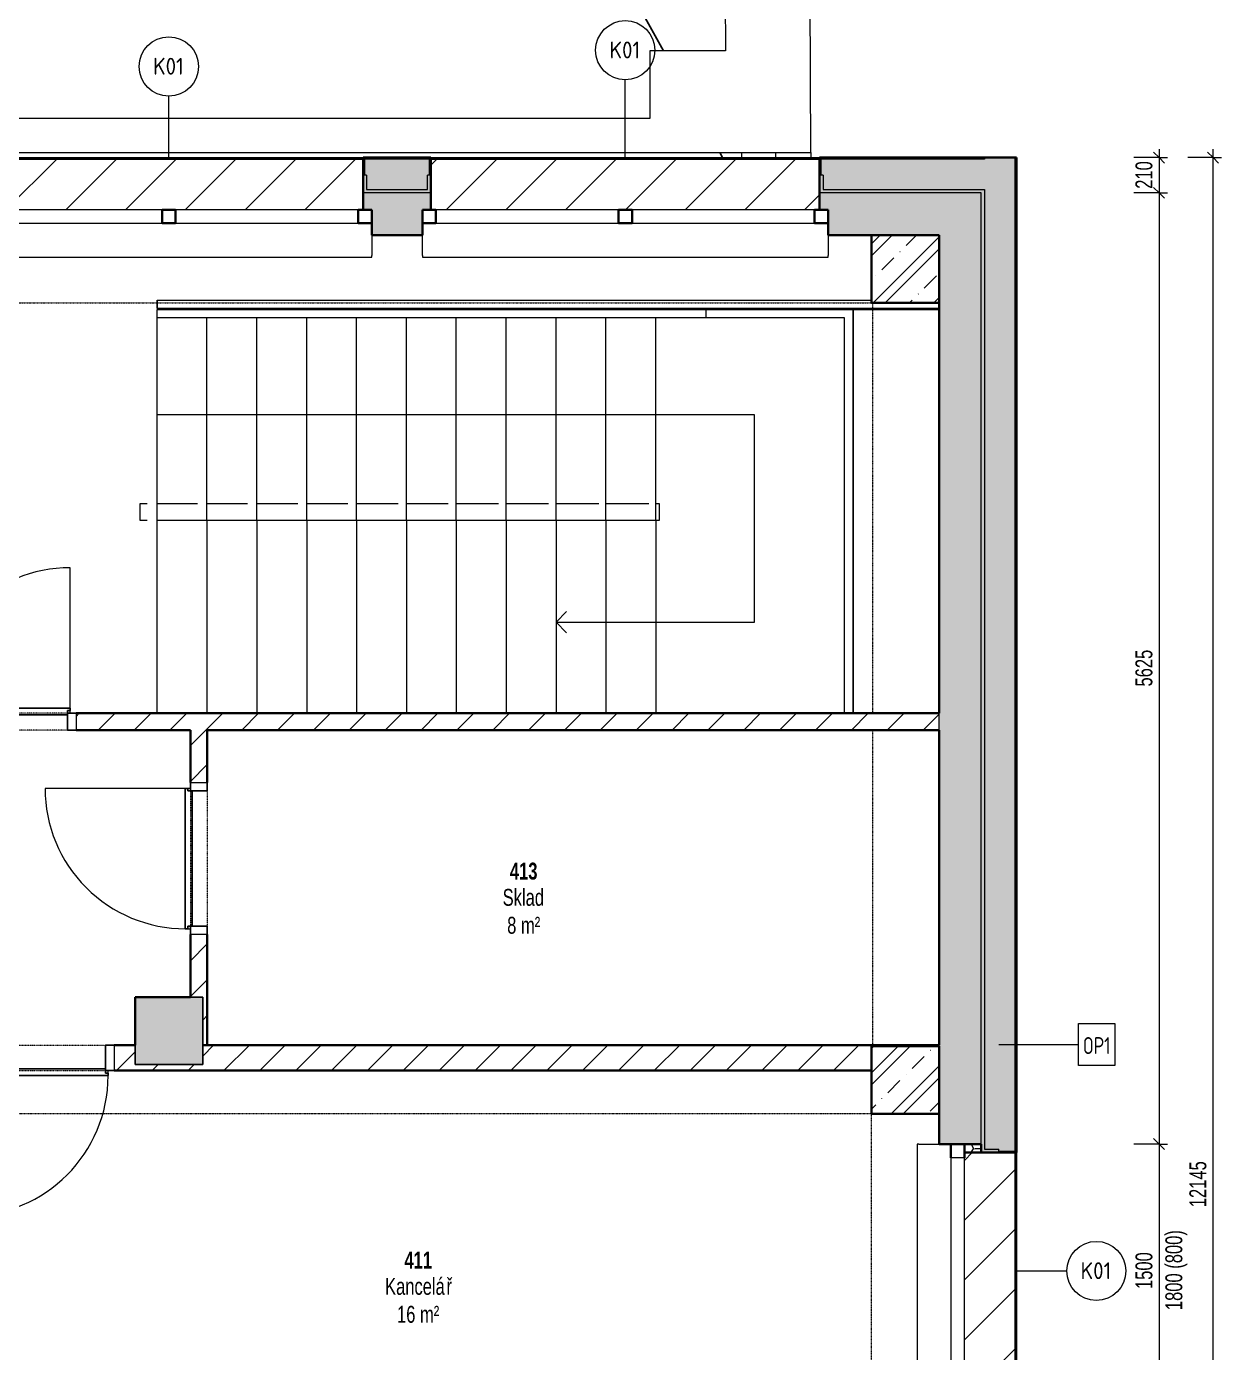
# Model space of a CAD drawing. Header units: millimetres. Extents: x -17526 to 208316, y -45352 to 20466.
# Drawn here: x 163775 to 170844, y -24096 to -16255 of the extents above; entities that cross this region are included whole.
import ezdxf

# ---------------------------------------------------------------- set-up
doc = ezdxf.new("R2010")
doc.units = ezdxf.units.MM
doc.linetypes.add('Dash dot dot', pattern=[5, 2, -1, 0, -1, 0, -1])
doc.linetypes.add('Čerchovaná se dvěma tečkami', pattern=[2.59, 1, -0.53, 0, -0.53, 0, -0.53])
for name, color, linetype, lineweight in [('A-ANNO-DIMS', 211, 'Continuous', 9), ('A-ANNO-DIMS-50', 211, 'Continuous', 9), ('A-AREA-IDEN', 2, 'Continuous', 9), ('A-DETL', 90, 'Continuous', 9), ('A-DOOR', 31, 'Continuous', 9), ('A-DOOR-FRAM', 31, 'Continuous', 9), ('A-FLOR', 192, 'Continuous', 9), ('A-FLOR-HRAL', 11, 'Continuous', 9), ('A-GENM', 13, 'Continuous', 9), ('A-GLAZ', 151, 'Continuous', 9), ('A-ROOF', 132, 'Continuous', 13), ('A-WALL', 113, 'Continuous', 9), ('A-WALL-IDEN', 211, 'Continuous', 9), ('A-WALL-PATT', 111, 'Continuous', 9), ('Q-SPCQ', 91, 'Continuous', 9), ('Q-SPCQ-IDEN', 132, 'Continuous', 9), ('S-COLS', 52, 'Continuous', 9), ('S-STRS', 31, 'Continuous', 9), ('S-STRS-ANNO', 31, 'Continuous', 9)]:
    doc.layers.add(name, color=color, linetype=linetype, lineweight=lineweight)
doc.styles.add('Arial_4', font='arial.ttf', dxfattribs={"width": 0.7, "height": 100})
doc.styles.add('Arial_B', font='arialbd.ttf', dxfattribs={"width": 0.7, "height": 100})
doc.styles.add('ISOCPEUR', font='isocpeur.ttf', dxfattribs={"width": 0.9, "height": 100})
doc.styles.add('ISOCPEUR_2', font='isocpeur.ttf', dxfattribs={"width": 0.75, "height": 100})
doc.dimstyles.new('Vnitřní_-_průhledné', dxfattribs={"dimscale": 304.8, "dimtxt": 102.02594, "dimasz": 0.213255, "dimexe": 0.164042, "dimexo": 0.0625, "dimgap": 0.032808, "dimtad": 1, "dimdec": 0, "dimrnd": 5, "dimzin": 0, "dimdsep": 46, "dimtxsty": 'Arial_4', "dimblk1": 'OBLIQUE', "dimblk2": 'OBLIQUE', "dimsah": 1, "dimcen": 0.09, "dimdle": 0.164042, "dimazin": 0, "dimtfac": 1, "dimtdec": 4, "dimtix": 1, "dimtmove": 0, "dimatfit": 3, "dimfxl": 0.492126, "dimfxlon": 1, "dimtvp": 1, "dimtolj": 1, "dimtzin": 0, "dimarcsym": 2})
pattern_1 = [(45, (73033.68, 0), (-106.06602, 106.06602), [])]
pattern_2 = [(45, (73033.68, 0), (0.0007, 353.5527), []), (315, (73033.68, 0), (353.5527, -0.0007), []), (270, (73187.36, 9.56), (176.771, -176.771), [19.139, -334.416]), (270, (73233.55, 9.56), (176.771, -176.771), [19.139, -334.416]), (0, (73200.25, 23.1), (176.771, 176.771), [19.139, -334.416]), (0, (73200.25, -23.1), (176.771, 176.771), [19.139, -334.416]), (45, (73187.36, 9.56), (0.0007, 353.5527), [19.139, -230.861]), (45, (73220.03, -23.1), (0.0007, 353.5527), [19.139, -230.861]), (315, (73220.03, 23.1), (353.5534, 0), [19.139, -230.861]), (315, (73187.36, -9.56), (353.5527, -0.0007), [19.139, -230.861])]

# ---------------------------------------------------------------- blocks, each defined once
blk = doc.blocks.new('DVERE_1k_oblozka - DD03_01_800x1970_koupelna-1549519-2NP_NÁVRH B')
at = {"layer": 'A-DOOR', "lineweight": 13}
for p, q in [((-450, 52.9), (-400, 52.9)), ((-450, -47.1), (-450, 52.9)), ((-400, 52.9), (-400, -47.1)), ((400, 52.9), (450, 52.9)), ((400, -47.1), (400, 52.9)), ((450, 52.9), (450, -47.1)), ((-400, -47.1), (-450, -47.1)), ((-415, -47.1), (-415, -907.1)), ((305, -77.1), (-305, -77.1)), ((450, -47.1), (400, -47.1)), ((415, -77.1), (415, -47.1))]:
    blk.add_line(p, q, dxfattribs=at)
at = {"layer": 'A-DOOR', "linetype": 'Čerchovaná se dvěma tečkami', "lineweight": 13}
for p, q in [((-400, 52.9), (400, 52.9)), ((-400, -47.1), (400, -47.1))]:
    blk.add_line(p, q, dxfattribs=at)
at = {"layer": 'A-DOOR', "lineweight": 25}
for p, q in [((-415, -62.1), (-400, -62.1)), ((-415, -77.1), (-415, -62.1)), ((415, -77.1), (-415, -77.1)), ((-400, -37.1), (400, -37.1)), ((-400, -62.1), (-400, -47.1)), ((400, -47.1), (400, -62.1)), ((400, -62.1), (415, -62.1)), ((415, -62.1), (415, -77.1))]:
    blk.add_line(p, q, dxfattribs=at)
at = {"layer": 'A-DOOR', "lineweight": 13}
blk.add_arc((-415, -77.1), 830, 270, 0, dxfattribs=at)
at = {"layer": 'A-DOOR-FRAM', "lineweight": 25}
for p, q in [((-450, 52.9), (-400, 52.9)), ((-400, 52.9), (-400, -47.1)), ((400, -47.1), (400, 52.9)), ((450, 52.9), (400, 52.9)), ((-400, -47.1), (-450, -47.1)), ((400, -47.1), (450, -47.1))]:
    blk.add_line(p, q, dxfattribs=at)
blk = doc.blocks.new('DVERE_1k_oblozka - DD03_01_800x1970_koupelna-1549528-2NP_NÁVRH B')
at = {"layer": 'A-DOOR', "lineweight": 13}
for p, q in [((-450, 77.9), (-400, 77.9)), ((-450, -72.1), (-450, 77.9)), ((-400, 77.9), (-400, -72.1)), ((400, 77.9), (450, 77.9)), ((400, -72.1), (400, 77.9)), ((450, 77.9), (450, -72.1)), ((-400, -72.1), (-450, -72.1)), ((-415, -72.1), (-415, -932.1)), ((450, -72.1), (400, -72.1)), ((415, -102.1), (415, -72.1)), ((305, -102.1), (-305, -102.1))]:
    blk.add_line(p, q, dxfattribs=at)
at = {"layer": 'A-DOOR', "linetype": 'Čerchovaná se dvěma tečkami', "lineweight": 13}
for p, q in [((-400, 77.9), (400, 77.9)), ((-400, -72.1), (400, -72.1))]:
    blk.add_line(p, q, dxfattribs=at)
at = {"layer": 'A-DOOR', "lineweight": 25}
for p, q in [((-400, -62.1), (400, -62.1)), ((-400, -87.1), (-400, -72.1)), ((400, -72.1), (400, -87.1)), ((-415, -87.1), (-400, -87.1)), ((-415, -102.1), (-415, -87.1)), ((415, -102.1), (-415, -102.1)), ((400, -87.1), (415, -87.1)), ((415, -87.1), (415, -102.1))]:
    blk.add_line(p, q, dxfattribs=at)
at = {"layer": 'A-DOOR', "lineweight": 13}
blk.add_arc((-415, -102.1), 830, 270, 0, dxfattribs=at)
at = {"layer": 'A-DOOR-FRAM', "lineweight": 25}
for p, q in [((-450, 77.9), (-400, 77.9)), ((-400, 77.9), (-400, -72.1)), ((400, -72.1), (400, 77.9)), ((450, 77.9), (400, 77.9)), ((-400, -72.1), (-450, -72.1)), ((400, -72.1), (450, -72.1))]:
    blk.add_line(p, q, dxfattribs=at)
blk = doc.blocks.new('OKNO_1k_nadsvetlik - OKNO_1k_nadsvetlik_1500x1800-1969513-2NP_NÁVRH B')
at = {"layer": 'A-GLAZ', "lineweight": 13}
h = blk.add_hatch(dxfattribs=at)
h.set_pattern_fill('FP_189', color=256, style=0, pattern_type=2)
h.set_pattern_definition([(90, (-23614.283, -96264.626), (-43.3, 75), [50, -100]), (150, (-23614.283, -96214.626), (-86.601905, 0.0011), [50, -100]), (30, (-23614.283, -96214.626), (43.301905, 74.9989), [50, -100])])
h.paths.add_polyline_path([(750, 125), (700, 125), (700, 25), (750, 25)])
h.paths.add_polyline_path([(-700, 125), (-750, 125), (-750, 25), (-700, 25)])
at = {"layer": 'A-GLAZ', "lineweight": 35}
for p, q in [((-700, 25), (-700, 125)), ((700, 125), (700, 25)), ((-750, 25), (-700, 25)), ((-670, 25), (-750, 25)), ((750, 25), (670, 25)), ((700, 25), (750, 25)), ((-750, -55), (-670, -55)), ((670, -55), (750, -55))]:
    blk.add_line(p, q, dxfattribs=at)
at = {"layer": 'A-GLAZ', "lineweight": 13}
for p, q in [((670, 25), (-670, 25)), ((-670, 25), (-670, -55)), ((670, -55), (670, 25)), ((-670, -55), (670, -55))]:
    blk.add_line(p, q, dxfattribs=at)
blk = doc.blocks.new('parapet s nosem_vnitní - parapet s nosem_vnitní-1280338-2NP_NÁVRH B')
at = {"layer": 'A-GENM', "lineweight": 13}
for p, q in [((-750, -190), (-750, -70)), ((750, -70), (750, -190)), ((-750, -190), (-750, -200)), ((-750, -200), (750, -200)), ((750, -200), (750, -190))]:
    blk.add_line(p, q, dxfattribs=at)
blk = doc.blocks.new('parapet_ext - parapet_ext-1802104-2NP_NÁVRH B')
at = {"layer": 'Q-SPCQ', "lineweight": 13}
h = blk.add_hatch(dxfattribs=at)
h.set_pattern_fill('FP_190', color=21, style=0, pattern_type=2)
h.set_pattern_definition([(135, (-23614.28, -96289.63), (-176.7767, -176.7767), [])])
h.paths.add_polyline_path([(700, 100), (700, 300), (-700, 300), (-700, 0), (700, 0)])
at = {"layer": 'Q-SPCQ', "color": 241, "lineweight": 25}
blk.add_line((-700, 300), (700, 300), dxfattribs=at)
blk = doc.blocks.new('OKNO_2k_ - OKNO_2k_2400 x 1500-1963719-2NP_NÁVRH B')
at = {"layer": 'A-GLAZ', "lineweight": 35}
for p, q in [((-1120, 25), (-1150, 25)), ((-1120, -55), (-1120, 25)), ((40, 25), (-40, 25)), ((-40, 25), (-40, -55)), ((40, -55), (40, 25)), ((1150, 25), (1120, 25)), ((1120, 25), (1120, -55)), ((-1200, -55), (-1120, -55)), ((-40, -55), (40, -55)), ((1120, -55), (1200, -55))]:
    blk.add_line(p, q, dxfattribs=at)
at = {"layer": 'A-GLAZ', "lineweight": 13}
for p, q in [((-40, 25), (-1120, 25)), ((1120, 25), (40, 25)), ((-1120, -55), (-40, -55)), ((40, -55), (1120, -55))]:
    blk.add_line(p, q, dxfattribs=at)
blk = doc.blocks.new('parapet s nosem_vnitní - parapet s nosem_vnitní-1280305-2NP_NÁVRH B')
at = {"layer": 'A-GENM', "lineweight": 13}
for p, q in [((-1200, -190), (-1200, -70)), ((1200, -70), (1200, -190)), ((-1200, -190), (-1200, -200)), ((-1200, -200), (1200, -200)), ((1200, -200), (1200, -190))]:
    blk.add_line(p, q, dxfattribs=at)
blk = doc.blocks.new('parapet_ext - parapet_ext-V181-2NP_NÁVRH B')
at = {"layer": 'Q-SPCQ', "lineweight": 13}
h = blk.add_hatch(dxfattribs=at)
h.set_pattern_fill('FP_204', color=21, style=0, pattern_type=2)
h.set_pattern_definition([(45, (-91583.37, 17338.34), (-176.7767, 176.7767), [])])
h.paths.add_polyline_path([(1120, 0), (1150, 0), (1150, 300), (-1150, 300), (-1150, 0), (890.5, 0)])
at = {"layer": 'Q-SPCQ', "color": 241, "lineweight": 25}
blk.add_line((-1150, 300), (1150, 300), dxfattribs=at)
blk = doc.blocks.new('parapet_ext - parapet_ext-V182-2NP_NÁVRH B')
at = {"layer": 'Q-SPCQ', "lineweight": 13}
h = blk.add_hatch(dxfattribs=at)
h.set_pattern_fill('FP_205', color=21, style=0, pattern_type=2)
h.set_pattern_definition([(45, (-94283.37, 17338.34), (-176.7767, 176.7767), [])])
h.paths.add_polyline_path([(1120, 0), (1150, 0), (1150, 300), (-1150, 300), (-1150, 0), (949.2, 0)])
at = {"layer": 'Q-SPCQ', "color": 241, "lineweight": 25}
blk.add_line((-1150, 300), (1150, 300), dxfattribs=at)
blk = doc.blocks.new('Typ horního madla - Horní madlo_Vnitřní_-1837963-2NP_NÁVRH B')
at = {"layer": 'A-FLOR-HRAL', "lineweight": 13}
for p, q in [((91514.2, -17977.7), (91514.2, -17927.7)), ((91514.2, -17927.7), (93645.2, -17927.7)), ((94759.2, -17927.7), (94759.2, -17977.7)), ((95630.9, -17927.7), (95630.9, -20315.3)), ((94464.2, -17977.7), (91514.2, -17977.7)), ((94759.2, -17977.7), (94464.2, -17977.7)), ((95580.9, -17977.7), (94759.2, -17977.7)), ((95580.9, -20315.3), (95580.9, -17977.7))]:
    blk.add_line(p, q, dxfattribs=at)
blk = doc.blocks.new('Typ horního madla - Horní madlo_Vnitřní_-V197-2NP_NÁVRH B')
at = {"layer": 'A-FLOR-HRAL', "lineweight": 13}
for p, q in [((91514.2, -17977.7), (91514.2, -17927.7)), ((93645.2, -17927.7), (91514.2, -17927.7)), ((95630.9, -20315.3), (95630.9, -17927.7)), ((94759.2, -17977.7), (91514.2, -17977.7)), ((95580.9, -17977.7), (94759.2, -17977.7)), ((95580.9, -20315.3), (95580.9, -17977.7))]:
    blk.add_line(p, q, dxfattribs=at)
blk = doc.blocks.new('Typ horního madla - Horní madlo_Vnitřní_-1852405-2NP_NÁVRH B')
at = {"layer": 'A-FLOR-HRAL', "lineweight": 13}
for p, q in [((91514.6, -17923.3), (91514.6, -17873.3)), ((91514.6, -17873.3), (95739.6, -17873.3)), ((96139.6, -17923.3), (91514.6, -17923.3))]:
    blk.add_line(p, q, dxfattribs=at)
blk = doc.blocks.new('Typ horního madla - Horní madlo_Vnitřní_-V203-2NP_NÁVRH B')
at = {"layer": 'A-FLOR-HRAL', "lineweight": 13}
for p, q in [((91514.6, -17873.3), (91514.6, -17923.3)), ((91514.6, -17873.3), (95739.6, -17873.3)), ((91514.6, -17923.3), (96139.6, -17923.3))]:
    blk.add_line(p, q, dxfattribs=at)
blk = doc.blocks.new('Betonový čtvercový sloup - 400 x 400-1924018-2NP_NÁVRH B')
at = {"layer": 'S-COLS', "lineweight": 13}
h = blk.add_hatch(dxfattribs=at)
h.set_pattern_fill('FP_221', color=256, style=0, pattern_type=2)
h.set_pattern_definition([(45, (-95939.63, 17688.34), (-179.6051, 179.6051), []), (45, (-95867.78, 17688.34), (-179.6051, 179.6051), []), (45, (-95724.1, 17688.34), (-107.7631, 251.4472), [101.6, -50.8, 1.676, -49.124])])
h.paths.add_polyline_path([(-200, -200), (200, -200), (200, 200), (-200, 200)])
at = {"layer": 'S-COLS', "lineweight": 35}
for p, q in [((200, 200), (-200, 200)), ((-200, 200), (-200, -200)), ((200, -200), (200, 200)), ((-200, -200), (200, -200))]:
    blk.add_line(p, q, dxfattribs=at)
blk = doc.blocks.new('Betonový čtvercový sloup - 400 x 400-V212-2NP_NÁVRH B')
at = {"layer": 'S-COLS', "lineweight": 13}
h = blk.add_hatch(dxfattribs=at)
h.set_pattern_fill('FP_222', color=256, style=0, pattern_type=2)
h.set_pattern_definition([(45, (-95939.63, 22484.28), (-179.6051, 179.6051), []), (45, (-95867.78, 22484.28), (-179.6051, 179.6051), []), (45, (-95724.1, 22484.28), (-107.7631, 251.4472), [101.6, -50.8, 1.676, -49.124])])
h.paths.add_polyline_path([(200, -200), (200, 200), (-200, 200), (-200, -200)])
at = {"layer": 'S-COLS', "lineweight": 35}
for p, q in [((200, 200), (-200, 200)), ((-200, 200), (-200, -200)), ((200, -200), (200, 200)), ((-200, -200), (200, -200))]:
    blk.add_line(p, q, dxfattribs=at)
blk = doc.blocks.new('DIMBLOCK41-2NP_NÁVRH B')
at = {"layer": 'A-ANNO-DIMS-50', "lineweight": 18}
for p, q in [((170475.1, -17030.3), (170442.6, -16997.8)), ((170475.1, -17030.3), (170507.6, -17062.8)), ((170475.1, -17238.3), (170442.6, -17205.8)), ((170475.1, -17238.3), (170507.6, -17270.8))]:
    blk.add_line(p, q, dxfattribs=at)
at = {"layer": 'A-ANNO-DIMS-50'}
for p, q in [((170475.1, -16980.3), (170475.1, -17238.3)), ((170475.1, -17030.3), (170325.1, -17030.3)), ((170475.1, -17030.3), (170525.1, -17030.3)), ((170475.1, -17238.3), (170325.1, -17238.3)), ((170475.1, -17238.3), (170525.1, -17238.3))]:
    blk.add_line(p, q, dxfattribs=at)
at = {"layer": 'A-ANNO-DIMS-50', "color": 0, "insert": (170335.3, -17214.4), "char_height": 100, "width": 192.123, "attachment_point": 1, "rotation": 90, "line_spacing_factor": 0.941778, "style": 'Arial_4'}
blk.add_mtext('210', dxfattribs=at)
blk = doc.blocks.new('_Oblique')
at = {"color": 0, "linetype": 'ByBlock', "lineweight": -2}
blk.add_line((-0.5, -0.5), (0.5, 0.5), dxfattribs=at)
blk = doc.blocks.new('DIMBLOCK42-2NP_NÁVRH B')
at = {"layer": 'A-ANNO-DIMS-50'}
for p, q in [((170475.1, -17238.3), (170325.1, -17238.3)), ((170475.1, -17238.3), (170475.1, -22864.3)), ((170475.1, -17238.3), (170525.1, -17238.3)), ((170475.1, -22864.3), (170325.1, -22864.3)), ((170475.1, -22864.3), (170525.1, -22864.3))]:
    blk.add_line(p, q, dxfattribs=at)
at = {"layer": 'A-ANNO-DIMS-50', "lineweight": 18}
for p, q in [((170475.1, -17238.3), (170442.6, -17205.8)), ((170475.1, -17238.3), (170507.6, -17270.8)), ((170475.1, -22864.3), (170442.6, -22831.8)), ((170475.1, -22864.3), (170507.6, -22896.8))]:
    blk.add_line(p, q, dxfattribs=at)
at = {"layer": 'A-ANNO-DIMS-50', "color": 0, "insert": (170335.3, -20158), "char_height": 100, "width": 256.164, "attachment_point": 1, "rotation": 90, "line_spacing_factor": 0.941778, "style": 'Arial_4'}
blk.add_mtext('5625', dxfattribs=at)
blk = doc.blocks.new('DIMBLOCK43-2NP_NÁVRH B')
at = {"layer": 'A-ANNO-DIMS-50'}
for p, q in [((170475.1, -22864.3), (170325.1, -22864.3)), ((170475.1, -22864.3), (170475.1, -24364.3)), ((170475.1, -22864.3), (170525.1, -22864.3)), ((170475.1, -24364.3), (170325.1, -24364.3)), ((170475.1, -24364.3), (170525.1, -24364.3))]:
    blk.add_line(p, q, dxfattribs=at)
at = {"layer": 'A-ANNO-DIMS-50', "lineweight": 18}
for p, q in [((170475.1, -22864.3), (170442.6, -22831.8)), ((170475.1, -22864.3), (170507.6, -22896.8)), ((170475.1, -24364.3), (170442.6, -24331.8)), ((170475.1, -24364.3), (170507.6, -24396.8))]:
    blk.add_line(p, q, dxfattribs=at)
at = {"layer": 'A-ANNO-DIMS-50', "color": 0, "char_height": 100, "attachment_point": 1, "rotation": 90, "line_spacing_factor": 0.941778, "style": 'Arial_4'}
for s, insert, width in [('1800 (800)', (170512.3, -23845.8), 555.649), ('1500', (170335.3, -23721), 256.164)]:
    blk.add_mtext(s, dxfattribs=dict(at, insert=insert, width=width))
blk = doc.blocks.new('DIMBLOCK95-2NP_NÁVRH B')
at = {"layer": 'A-ANNO-DIMS-50', "lineweight": 18}
for p, q in [((170794.2, -17030.3), (170761.7, -16997.8)), ((170794.2, -17030.3), (170826.7, -17062.8)), ((170794.2, -29177.3), (170761.7, -29144.8)), ((170794.2, -29177.3), (170826.7, -29209.8))]:
    blk.add_line(p, q, dxfattribs=at)
at = {"layer": 'A-ANNO-DIMS-50'}
for p, q in [((170794.2, -29227.3), (170794.2, -16980.3)), ((170794.2, -17030.3), (170644.2, -17030.3)), ((170794.2, -17030.3), (170844.2, -17030.3)), ((170794.2, -29177.3), (170644.2, -29177.3)), ((170794.2, -29177.3), (170844.2, -29177.3))]:
    blk.add_line(p, q, dxfattribs=at)
at = {"layer": 'A-ANNO-DIMS-50', "color": 0, "insert": (170654.4, -23237.2), "char_height": 100, "width": 320.204, "attachment_point": 1, "rotation": 90, "line_spacing_factor": 0.941778, "style": 'Arial_4'}
blk.add_mtext('12145', dxfattribs=at)
blk = doc.blocks.new('Popiska speciální vybavení - Popiska okna_Bublina-1426311-2NP_NÁVRH B')
at = {"layer": 'Q-SPCQ-IDEN'}
blk.add_circle((0, 0), 3.5, dxfattribs=at)

msp = doc.modelspace()

# ---------------------------------------------------------------- hatches: boundary and pattern name
at = {"layer": 'A-WALL-PATT', "lineweight": 13}
h = msp.add_hatch(dxfattribs=at)
h.set_pattern_fill('FP_157', color=21, style=0, pattern_type=2)
h.set_pattern_definition(pattern_2)
h.paths.add_polyline_path([(169423.3, -17218.3), (169443.3, -17218.3), (169443.3, -17038.3), (168475.1, -17038.3), (168475.1, -17134.3), (168487.1, -17134.3), (168487.1, -17218.3), (168660.3, -17218.3)])
h.paths.add_polyline_path([(166147.1, -17218.3), (166147.1, -17134.3), (166159.1, -17134.3), (166159.1, -17038.3), (165775.1, -17038.3), (165775.1, -17134.3), (165787.1, -17134.3), (165787.1, -17218.3), (165901.7, -17218.3)])
h.paths.add_polyline_path([(163143, -17218.3), (163447.1, -17218.3), (163447.1, -17134.3), (163459.1, -17134.3), (163459.1, -17038.3), (161490.1, -17038.3), (161490.1, -17134.3), (161502.1, -17134.3), (161502.1, -17218.3), (161566.7, -17218.3)])
h.paths.add_polyline_path([(159162.1, -17218.3), (159162.1, -17134.3), (159174.1, -17134.3), (159174.1, -17038.3), (158760.1, -17038.3), (158760.1, -17134.3), (158772.1, -17134.3), (158772.1, -17218.3), (158808.1, -17218.3)])
h.paths.add_polyline_path([(156472.1, -17218.3), (157632.1, -17218.3), (157632.1, -17134.3), (157644.1, -17134.3), (157644.1, -17038.3), (156460.1, -17038.3), (156460.1, -17134.3), (156472.1, -17134.3), (156472.1, -17191.5)])
h.paths.add_polyline_path([(155332.1, -17218.3), (155332.1, -17134.3), (155344.1, -17134.3), (155344.1, -17038.3), (154960.1, -17038.3), (154960.1, -17134.3), (154972.1, -17134.3), (154972.1, -17218.3), (155261.2, -17218.3)])
h.paths.add_polyline_path([(151320.3, -17218.3), (152632.1, -17218.3), (152632.1, -17134.3), (152644.1, -17134.3), (152644.1, -17038.3), (151268.1, -17038.3), (151268.1, -17218.3)])
at = {"layer": 'A-WALL-PATT'}
h = msp.add_hatch(color=11, dxfattribs=at)
h.paths.add_polyline_path([(169443.3, -28969.3), (169443.3, -24334.3), (169527.3, -24334.3), (169527.3, -24314.3), (169423.3, -24314.3), (169423.3, -28969.3)])
h.paths.add_polyline_path([(169527.3, -22914.3), (169527.3, -22894.3), (169443.3, -22894.3), (169443.3, -17218.3), (169423.3, -17218.3), (169423.3, -22914.3), (169448.5, -22914.3)])
h.paths.add_polyline_path([(169423.3, -17038.3), (169443.3, -17038.3), (169443.3, -17030.3), (169423.3, -17030.3), (169423.3, -17033.3)])
at = {"layer": 'A-WALL-PATT', "lineweight": 13}
h = msp.add_hatch(dxfattribs=at)
h.set_pattern_fill('FP_157', color=21, style=0, pattern_type=2)
h.set_pattern_definition(pattern_2)
h.paths.add_polyline_path([(169443.3, -28989.3), (169623.3, -28989.3), (169623.3, -24322.3), (169527.3, -24322.3), (169527.3, -24334.3), (169443.3, -24334.3), (169443.3, -28969.3)])
h.paths.add_polyline_path([(169527.3, -22906.3), (169623.3, -22906.3), (169623.3, -17030.3), (169443.3, -17030.3), (169443.3, -22894.3), (169527.3, -22894.3)])
at = {"layer": 'A-WALL-PATT'}
h = msp.add_hatch(color=11, dxfattribs=at)
h.paths.add_polyline_path([(168660.3, -17238.3), (169423.3, -17238.3), (169423.3, -17218.3), (168487.1, -17218.3), (168487.1, -17134.3), (168467.1, -17134.3), (168467.1, -17238.3), (168487.1, -17238.3)])
h.paths.add_polyline_path([(166147.1, -17238.3), (166167.1, -17238.3), (166167.1, -17134.3), (166147.1, -17134.3), (166147.1, -17218.3), (165787.1, -17218.3), (165787.1, -17134.3), (165767.1, -17134.3), (165767.1, -17238.3), (165901.7, -17238.3)])
h.paths.add_polyline_path([(163447.1, -17238.3), (163467.1, -17238.3), (163467.1, -17134.3), (163447.1, -17134.3), (163447.1, -17218.3), (161502.1, -17218.3), (161502.1, -17134.3), (161482.1, -17134.3), (161482.1, -17238.3), (163143, -17238.3)])
h.paths.add_polyline_path([(159182.1, -17238.3), (159182.1, -17134.3), (159162.1, -17134.3), (159162.1, -17218.3), (158772.1, -17218.3), (158772.1, -17134.3), (158752.1, -17134.3), (158752.1, -17238.3), (159179.1, -17238.3)])
h.paths.add_polyline_path([(157644.1, -17238.3), (157652.1, -17238.3), (157652.1, -17134.3), (157632.1, -17134.3), (157632.1, -17218.3), (156472.1, -17218.3), (156472.1, -17134.3), (156452.1, -17134.3), (156452.1, -17238.3), (157632.1, -17238.3)])
h.paths.add_polyline_path([(154952.1, -17238.3), (155352.1, -17238.3), (155352.1, -17134.3), (155332.1, -17134.3), (155332.1, -17218.3), (154972.1, -17218.3), (154972.1, -17134.3), (154952.1, -17134.3), (154952.1, -17218.3)])
h.paths.add_polyline_path([(152632.1, -17238.3), (152652.1, -17238.3), (152652.1, -17134.3), (152632.1, -17134.3), (152632.1, -17218.3), (151268.1, -17218.3), (151268.1, -17238.3), (152108.5, -17238.3)])
at = {"layer": 'A-WALL-PATT', "lineweight": 13}
h = msp.add_hatch(dxfattribs=at)
h.set_pattern_fill('FP_152', color=256, angle=-315, style=0, pattern_type=2)
h.set_pattern_definition([(225, (156889.3, -17238.34), (143.684, -143.684), []), (180, (156660.36, -17305.65), (-143.684, -143.684), [25.4, -261.968]), (225, (156634.96, -17305.65), (143.684, -143.684), [25.4, -177.8]), (270, (156617, -17323.6), (143.684, -143.684), [25.4, -261.968]), (315, (156617, -17349), (143.684, 143.684), [25.4, -177.8]), (180, (156660.36, -17366.97), (-143.684, -143.684), [25.4, -261.968]), (225, (156678.32, -17349), (143.684, -143.684), [25.4, -177.8]), (270, (156678.32, -17323.61), (143.684, -143.684), [25.4, -261.968]), (315, (156660.36, -17305.65), (143.684, 143.684), [25.4, -177.8]), (225, (156593.77, -17390.19), (143.684, -143.684), [50.8, -152.4])])
h.paths.add_polyline_path([(169173.3, -17488.3), (169173.3, -17238.3), (168467.1, -17238.3), (168467.1, -17338.3), (168517.1, -17338.3), (168517.1, -17488.3), (168773.3, -17488.3)])
h.paths.add_polyline_path([(165901.7, -17488.3), (166117.1, -17488.3), (166117.1, -17338.3), (166167.1, -17338.3), (166167.1, -17238.3), (165767.1, -17238.3), (165767.1, -17338.3), (165817.1, -17338.3), (165817.1, -17488.3)])
h.paths.add_polyline_path([(163159.4, -17488.3), (163417.1, -17488.3), (163417.1, -17338.3), (163467.1, -17338.3), (163467.1, -17238.3), (161482.1, -17238.3), (161482.1, -17338.3), (161532.1, -17338.3), (161532.1, -17488.3), (163143, -17488.3)])
h.paths.add_polyline_path([(158802.1, -17488.3), (159132.1, -17488.3), (159132.1, -17338.3), (159182.1, -17338.3), (159182.1, -17238.3), (158802.1, -17238.3), (158802.1, -17338.3)])
h.paths.add_polyline_path([(157602.1, -17488.3), (157602.1, -17238.3), (156502.1, -17238.3), (156502.1, -17488.3), (156722.8, -17488.3), (156722.8, -17408.3), (157122.8, -17408.3), (157122.8, -17488.3)])
h.paths.add_polyline_path([(155261.2, -17488.3), (155302.1, -17488.3), (155302.1, -17238.3), (154952.1, -17238.3), (154952.1, -17338.3), (155002.1, -17338.3), (155002.1, -17488.3), (155183.5, -17488.3)])
h.paths.add_polyline_path([(152602.1, -17488.3), (152602.1, -17338.3), (152652.1, -17338.3), (152652.1, -17238.3), (150567, -17238.3), (150567, -17488.3), (152108.5, -17488.3)])
h.paths.add_polyline_path([(149667, -17488.3), (149667, -17238.3), (148467, -17238.3), (148467, -17488.3), (149175.6, -17488.3)])
h.paths.add_polyline_path([(147567, -17488.3), (147567, -17238.3), (146367, -17238.3), (146367, -17488.3), (147379.4, -17488.3)])
h.paths.add_polyline_path([(145467, -17488.3), (145467, -17238.3), (144749, -17238.3), (144749, -17488.3), (145149, -17488.3)])
h = msp.add_hatch(dxfattribs=at)
h.set_pattern_fill('FP_153', color=256, angle=45, style=0, pattern_type=2)
h.set_pattern_definition([(315, (169173.3, -23175.66), (143.684, 143.684), []), (270, (169240.61, -23404.6), (143.684, -143.684), [25.4, -261.968]), (315, (169240.6, -23430), (143.684, 143.684), [25.4, -177.8]), (9e-14, (169258.57, -23447.96), (143.684, 143.684), [25.4, -261.968]), (45, (169283.97, -23447.96), (-143.684, 143.684), [25.4, -177.8]), (270, (169301.93, -23404.6), (143.684, -143.684), [25.4, -261.968]), (315, (169283.97, -23386.64), (143.684, 143.684), [25.4, -177.8]), (9e-14, (169258.57, -23386.64), (143.684, 143.684), [25.4, -261.968]), (45, (169240.6, -23404.6), (-143.684, 143.684), [25.4, -177.8]), (315, (169325.15, -23471.18), (143.684, 143.684), [50.8, -152.4])])
h.paths.add_polyline_path([(169423.3, -28969.3), (169423.3, -24364.3), (169173.3, -24364.3), (169173.3, -28969.3), (169308.3, -28969.3)])
h.paths.add_polyline_path([(169173.3, -22864.3), (169423.3, -22864.3), (169423.3, -17238.3), (169173.3, -17238.3), (169173.3, -22684.3)])
h = msp.add_hatch(dxfattribs=at)
h.set_pattern_fill('FP_124', color=256, style=0, pattern_type=2)
h.set_pattern_definition(pattern_1)
h.paths.add_polyline_path([(169173.3, -20415.3), (169173.3, -20315.3), (164068.1, -20315.3), (164068.1, -20415.3), (166295.8, -20415.3)])
h.paths.add_polyline_path([(163168.1, -20415.3), (163168.1, -20315.3), (160203.5, -20315.3), (160203.5, -20415.3), (163143, -20415.3)])
h.paths.add_polyline_path([(159303.5, -20415.3), (159303.5, -20315.3), (159055, -20315.3), (159055, -20415.3)])
h = msp.add_hatch(dxfattribs=at)
h.set_pattern_fill('FP_124', color=256, style=0, pattern_type=2)
h.set_pattern_definition(pattern_1)
h.paths.add_polyline_path([(164844.8, -22279.3), (164844.8, -21625.3), (164744.8, -21625.3), (164744.8, -21994.1), (164817.5, -21994.1), (164817.5, -22279.3)])
h.paths.add_polyline_path([(164844.8, -20725.3), (164844.8, -20415.3), (164744.8, -20415.3), (164744.8, -20725.3)])
h = msp.add_hatch(dxfattribs=at)
h.set_pattern_fill('FP_124', color=256, style=0, pattern_type=2)
h.set_pattern_definition(pattern_1)
h.paths.add_polyline_path([(168773.3, -22429.3), (168773.3, -22284.3), (169173.3, -22284.3), (169173.3, -22279.3), (164817.5, -22279.3), (164817.5, -22394.1), (164417.5, -22394.1), (164417.5, -22279.3), (164293.3, -22279.3), (164293.3, -22429.3), (166295.8, -22429.3)])
h.paths.add_polyline_path([(163393.3, -22429.3), (163393.3, -22279.3), (161933.3, -22279.3), (161933.3, -22429.3), (162773.3, -22429.3), (162773.3, -22289.3), (163173.3, -22289.3), (163173.3, -22429.3)])
h.paths.add_polyline_path([(161033.3, -22429.3), (161033.3, -22279.3), (158635.1, -22279.3), (158635.1, -22429.3), (160049.4, -22429.3)])
h.paths.add_polyline_path([(156763.6, -22429.3), (156763.6, -22284.3), (157163.6, -22284.3), (157163.6, -22429.3), (157735.1, -22429.3), (157735.1, -22279.3), (154615.1, -22279.3), (154615.1, -22429.3), (156758.3, -22429.3)])
h.paths.add_polyline_path([(153715.1, -22429.3), (153715.1, -22279.3), (153353.3, -22279.3), (153353.3, -22429.3), (153684.9, -22429.3)])
at = {"layer": 'S-COLS'}
msp.add_hatch(color=256, dxfattribs=at).paths.add_polyline_path([(164417.5, -22394.1), (164817.5, -22394.1), (164817.5, -21994.1), (164417.5, -21994.1), (164417.5, -22279.3)])

# ---------------------------------------------------------------- linework, layer by layer
at = {"layer": 'A-DETL', "linetype": 'Dash dot dot', "lineweight": 13}
for p, q in [((163159.4, -17888.3), (168779.4, -17888.3)), ((168779.4, -17888.3), (168779.4, -20315.3)), ((168779.4, -20415.3), (168779.4, -22284.3)), ((168773.3, -22684.3), (163173.3, -22684.3)), ((168773.3, -25119.3), (168773.3, -22684.3))]:
    msp.add_line(p, q, dxfattribs=at)
at = {"layer": 'A-FLOR', "lineweight": 13}
for p, q in [((166678.9, -17927.7), (169173.3, -17927.7)), ((164547.9, -20315.3), (164547.9, -17977.7))]:
    msp.add_line(p, q, dxfattribs=at)
at = {"layer": 'A-ROOF', "color": 21}
for p, q in [((168415.6, -17000.3), (168352.3, -954.9)), ((167887.9, -10988.8), (167910.2, -16398.3)), ((167910.2, -16398.3), (167462.1, -16398.3)), ((167462.1, -16398.3), (167462.1, -16798.3)), ((167462.1, -16798.3), (162060.3, -16798.3)), ((160992.2, -17000.3), (168415.6, -17000.3))]:
    msp.add_line(p, q, dxfattribs=at)
at = {"layer": 'A-ROOF', "color": 191, "lineweight": 25}
for p, q in [((165805.3, -13256.1), (167543.7, -16398.3)), ((167876.8, -17000.3), (167893.4, -17030.3))]:
    msp.add_line(p, q, dxfattribs=at)
at = {"layer": 'A-WALL', "lineweight": 13}
for p, q in [((168007.7, -17030.3), (168007.6, -17000.3)), ((166167.1, -17238.3), (165767.1, -17238.3)), ((169423.3, -17238.3), (168467.1, -17238.3)), ((169423.3, -22864.3), (169423.3, -17238.3)), ((164448.1, -19075.3), (164489.5, -19075.3)), ((164448.1, -19175.3), (164448.1, -19075.3)), ((164547.9, -19075.3), (164786.2, -19075.3)), ((164842.9, -19075.3), (165083, -19075.3)), ((165137.9, -19075.3), (165379.8, -19075.3)), ((165432.9, -19075.3), (165676.6, -19075.3)), ((165727.9, -19075.3), (165973.3, -19075.3)), ((166022.9, -19075.3), (166270.1, -19075.3)), ((166317.9, -19075.3), (166566.9, -19075.3)), ((166612.9, -19075.3), (166863.6, -19075.3)), ((166907.9, -19075.3), (167160.4, -19075.3)), ((167202.9, -19075.3), (167457.2, -19075.3)), ((167497.9, -19075.3), (167518.1, -19075.3)), ((167518.1, -19075.3), (167518.1, -19175.3)), ((164489.5, -19175.3), (164448.1, -19175.3)), ((164786.2, -19175.3), (164547.9, -19175.3)), ((165083, -19175.3), (164842.9, -19175.3)), ((165379.8, -19175.3), (165137.9, -19175.3)), ((165676.6, -19175.3), (165432.9, -19175.3)), ((165973.3, -19175.3), (165727.9, -19175.3)), ((166270.1, -19175.3), (166022.9, -19175.3)), ((166566.9, -19175.3), (166317.9, -19175.3)), ((166863.6, -19175.3), (166612.9, -19175.3)), ((167160.4, -19175.3), (166907.9, -19175.3)), ((167457.2, -19175.3), (167202.9, -19175.3)), ((167518.1, -19175.3), (167497.9, -19175.3)), ((169173.3, -20415.3), (169173.3, -20315.3)), ((164744.8, -21994.1), (164817.5, -21994.1)), ((164817.5, -21994.1), (164817.5, -22394.1)), ((164417.5, -22394.1), (164417.5, -22279.3)), ((169173.3, -22284.3), (169173.3, -22279.3)), ((164817.5, -22394.1), (164417.5, -22394.1))]:
    msp.add_line(p, q, dxfattribs=at)
at = {"layer": 'A-WALL', "color": 21, "lineweight": 13}
for p, q in [((168207.7, -17030.3), (168207.6, -17000.3)), ((168415.6, -17000.3), (168415.7, -17030.3)), ((163467.1, -17030.3), (165767.1, -17030.3)), ((166167.1, -17030.3), (168467.1, -17030.3)), ((169631.3, -22914.3), (169631.3, -24314.3))]:
    msp.add_line(p, q, dxfattribs=at)
at = {"layer": 'A-WALL', "color": 20, "lineweight": 35}
for p, q in [((166167.1, -17030.3), (165767.1, -17030.3)), ((165767.1, -17030.3), (165767.1, -17338.3)), ((166167.1, -17338.3), (166167.1, -17030.3)), ((169631.3, -17030.3), (168467.1, -17030.3)), ((168467.1, -17030.3), (168467.1, -17338.3)), ((169631.3, -22914.3), (169631.3, -17030.3)), ((169423.3, -22864.3), (169423.3, -22914.3)), ((169423.3, -22914.3), (169631.3, -22914.3))]:
    msp.add_line(p, q, dxfattribs=at)
at = {"layer": 'A-WALL', "color": 10, "lineweight": 13}
for p, q in [((165770.1, -17033.3), (165770.1, -17134.3)), ((166164.1, -17033.3), (165770.1, -17033.3)), ((165775.1, -17038.3), (165775.1, -17134.3)), ((166159.1, -17038.3), (165775.1, -17038.3)), ((166159.1, -17134.3), (166159.1, -17038.3)), ((166164.1, -17134.3), (166164.1, -17033.3)), ((168470.1, -17033.3), (168470.1, -17134.3)), ((169423.3, -17033.3), (168470.1, -17033.3)), ((168475.1, -17038.3), (168475.1, -17134.3)), ((169443.3, -17038.3), (168475.1, -17038.3)), ((169423.3, -17038.3), (169423.3, -17030.3)), ((169443.3, -17030.3), (169443.3, -17038.3)), ((169623.3, -22906.3), (169623.3, -17030.3)), ((169628.3, -22911.3), (169628.3, -17030.3)), ((165787.1, -17134.3), (165767.1, -17134.3)), ((165787.1, -17134.3), (165787.1, -17218.3)), ((166147.1, -17218.3), (166147.1, -17134.3)), ((166167.1, -17134.3), (166147.1, -17134.3)), ((168487.1, -17134.3), (168467.1, -17134.3)), ((168487.1, -17134.3), (168487.1, -17218.3)), ((165787.1, -17218.3), (166147.1, -17218.3)), ((168487.1, -17218.3), (169443.3, -17218.3)), ((169443.3, -17218.3), (169443.3, -22894.3)), ((169443.3, -22894.3), (169527.3, -22894.3)), ((169527.3, -22914.3), (169527.3, -22894.3)), ((169527.3, -22906.3), (169623.3, -22906.3)), ((169527.3, -22911.3), (169628.3, -22911.3))]:
    msp.add_line(p, q, dxfattribs=at)
at = {"layer": 'A-WALL', "lineweight": 35}
for p, q in [((165767.1, -17338.3), (165817.1, -17338.3)), ((165817.1, -17338.3), (165817.1, -17488.3)), ((166117.1, -17488.3), (166117.1, -17338.3)), ((166117.1, -17338.3), (166167.1, -17338.3)), ((168467.1, -17338.3), (168517.1, -17338.3)), ((168517.1, -17338.3), (168517.1, -17488.3)), ((165817.1, -17488.3), (166117.1, -17488.3)), ((168517.1, -17488.3), (168773.3, -17488.3)), ((169173.3, -17888.3), (169173.3, -20315.3)), ((169173.3, -20315.3), (164068.1, -20315.3)), ((164068.1, -20415.3), (164744.8, -20415.3)), ((164744.8, -20415.3), (164744.8, -20725.3)), ((164844.8, -20415.3), (169173.3, -20415.3)), ((164844.8, -20725.3), (164844.8, -20415.3)), ((169173.3, -20415.3), (169173.3, -22279.3)), ((164744.8, -21625.3), (164744.8, -21994.1)), ((164844.8, -22279.3), (164844.8, -21625.3)), ((164417.5, -22279.3), (164293.3, -22279.3)), ((164817.5, -22279.3), (169173.3, -22279.3)), ((164293.3, -22429.3), (168773.3, -22429.3)), ((169173.3, -22684.3), (169173.3, -22864.3)), ((169173.3, -22864.3), (169423.3, -22864.3))]:
    msp.add_line(p, q, dxfattribs=at)
at = {"layer": 'A-WALL-IDEN'}
msp.add_line((169527.3, -22275.2), (169999.1, -22275.2), dxfattribs=at)
at = {"layer": 'A-WALL-IDEN', "flags": 128}
msp.add_lwpolyline([(169999.1, -22150.9), (170213, -22150.9), (170213, -22399.4), (169999.1, -22399.4)], close=True, dxfattribs=at)
at = {"layer": 'Q-SPCQ-IDEN'}
for p, q in [((167317.1, -17038.3), (167317.1, -16570)), ((164617.1, -17038.3), (164617.1, -16666.3)), ((169623.3, -23614.3), (169928.8, -23614.3))]:
    msp.add_line(p, q, dxfattribs=at)
at = {"layer": 'S-COLS', "lineweight": 35}
for p, q in [((164744.8, -21994.1), (164417.5, -21994.1)), ((164417.5, -21994.1), (164417.5, -22279.3))]:
    msp.add_line(p, q, dxfattribs=at)
at = {"layer": 'S-COLS', "lineweight": 13}
for p, q in [((164817.5, -21994.1), (164744.8, -21994.1)), ((164817.5, -22279.3), (164817.5, -21994.1)), ((164417.5, -22279.3), (164417.5, -22394.1)), ((164817.5, -22394.1), (164817.5, -22279.3)), ((164417.5, -22394.1), (164817.5, -22394.1))]:
    msp.add_line(p, q, dxfattribs=at)
at = {"layer": 'S-STRS', "lineweight": 13}
for p, q in [((168665, -20315.3), (168665, -17927.7)), ((164547.9, -19175.3), (164547.9, -17977.7)), ((164842.9, -19175.3), (164842.9, -17977.7)), ((164842.9, -19175.3), (164842.9, -17977.7)), ((165137.9, -19175.3), (165137.9, -17977.7)), ((165137.9, -19175.3), (165137.9, -17977.7)), ((165432.9, -19175.3), (165432.9, -17977.7)), ((165432.9, -19175.3), (165432.9, -17977.7)), ((165727.9, -19175.3), (165727.9, -17977.7)), ((165727.9, -19175.3), (165727.9, -17977.7)), ((166022.9, -19175.3), (166022.9, -17977.7)), ((166022.9, -19175.3), (166022.9, -17977.7)), ((166317.9, -19175.3), (166317.9, -17977.7)), ((166317.9, -19175.3), (166317.9, -17977.7)), ((166612.9, -19175.3), (166612.9, -17977.7)), ((166612.9, -19175.3), (166612.9, -17977.7)), ((166907.9, -19175.3), (166907.9, -17977.7)), ((166907.9, -19175.3), (166907.9, -17977.7)), ((167202.9, -19175.3), (167202.9, -17977.7)), ((167202.9, -19175.3), (167202.9, -17977.7)), ((167497.9, -19175.3), (167497.9, -17977.7)), ((167497.9, -19175.3), (167497.9, -17977.7)), ((164842.9, -19175.3), (164786.2, -19175.3)), ((164842.9, -19175.3), (164842.9, -20315.3)), ((164842.9, -19175.3), (164842.9, -20315.3)), ((165137.9, -19175.3), (165083, -19175.3)), ((165137.9, -19175.3), (165137.9, -20315.3)), ((165137.9, -19175.3), (165137.9, -20315.3)), ((165432.9, -19175.3), (165379.8, -19175.3)), ((165432.9, -19175.3), (165432.9, -20315.3)), ((165432.9, -19175.3), (165432.9, -20315.3)), ((165727.9, -19175.3), (165676.6, -19175.3)), ((165727.9, -19175.3), (165727.9, -20315.3)), ((165727.9, -19175.3), (165727.9, -20315.3)), ((166022.9, -19175.3), (165973.3, -19175.3)), ((166022.9, -19175.3), (166022.9, -20315.3)), ((166022.9, -19175.3), (166022.9, -20315.3)), ((166317.9, -19175.3), (166270.1, -19175.3)), ((166317.9, -19175.3), (166317.9, -20315.3)), ((166317.9, -19175.3), (166317.9, -20315.3)), ((166612.9, -19175.3), (166566.9, -19175.3)), ((166612.9, -19175.3), (166612.9, -20315.3)), ((166612.9, -19175.3), (166612.9, -20315.3)), ((166907.9, -19175.3), (166863.6, -19175.3)), ((166907.9, -19175.3), (166907.9, -20315.3)), ((166907.9, -19175.3), (166907.9, -20315.3)), ((167202.9, -19175.3), (167160.4, -19175.3)), ((167202.9, -19175.3), (167202.9, -20315.3)), ((167202.9, -19175.3), (167202.9, -20315.3)), ((167497.9, -19175.3), (167457.2, -19175.3)), ((167497.9, -19175.3), (167497.9, -20315.3)), ((167497.9, -19175.3), (167497.9, -20315.3))]:
    msp.add_line(p, q, dxfattribs=at)
at = {"layer": 'S-STRS-ANNO', "lineweight": 13}
for p, q in [((164842.9, -18551.3), (164547.9, -18551.3)), ((165137.9, -18551.3), (164842.9, -18551.3)), ((165432.9, -18551.3), (165137.9, -18551.3)), ((165727.9, -18551.3), (165432.9, -18551.3)), ((166022.9, -18551.3), (165727.9, -18551.3)), ((166317.9, -18551.3), (166022.9, -18551.3)), ((166612.9, -18551.3), (166317.9, -18551.3)), ((166907.9, -18551.3), (166612.9, -18551.3)), ((167202.9, -18551.3), (166907.9, -18551.3)), ((167497.9, -18551.3), (167202.9, -18551.3)), ((168081.4, -18551.3), (167497.9, -18551.3)), ((168081.4, -19777.4), (168081.4, -18551.3)), ((166907.9, -19777.4), (166970.4, -19714.9)), ((166907.9, -19777.4), (167202.9, -19777.4)), ((166907.9, -19777.4), (166970.4, -19839.9)), ((167202.9, -19777.4), (167497.9, -19777.4)), ((167497.9, -19777.4), (168081.4, -19777.4))]:
    msp.add_line(p, q, dxfattribs=at)

# ---------------------------------------------------------------- block references
at = {"layer": 'A-DOOR', "lineweight": 13}
for p, rotation in [((163618.1, -20362.4), 180), ((164791.9, -21175.3), 269.9999999999999)]:
    msp.add_blockref('DVERE_1k_oblozka - DD03_01_800x1970_koupelna-1549519-2NP_NÁVRH B', p, dxfattribs=dict(at, rotation=rotation))
msp.add_blockref('DVERE_1k_oblozka - DD03_01_800x1970_koupelna-1549528-2NP_NÁVRH B', (163843.3, -22357.1), dxfattribs=at)
at = {"layer": 'A-FLOR-HRAL', "lineweight": 13}
for name in ['Typ horního madla - Horní madlo_Vnitřní_-1852405-2NP_NÁVRH B', 'Typ horního madla - Horní madlo_Vnitřní_-V203-2NP_NÁVRH B', 'Typ horního madla - Horní madlo_Vnitřní_-1837963-2NP_NÁVRH B', 'Typ horního madla - Horní madlo_Vnitřní_-V197-2NP_NÁVRH B']:
    msp.add_blockref(name, (73033.7, 0), dxfattribs=at)
at = {"layer": 'A-GENM', "lineweight": 13}
for p in [(164617.1, -17418.3), (167317.1, -17418.3)]:
    msp.add_blockref('parapet s nosem_vnitní - parapet s nosem_vnitní-1280305-2NP_NÁVRH B', p, dxfattribs=at)
at = {"layer": 'A-GENM', "lineweight": 13, "rotation": 269.9999999999999}
msp.add_blockref('parapet s nosem_vnitní - parapet s nosem_vnitní-1280338-2NP_NÁVRH B', (169243.3, -23614.3), dxfattribs=at)
at = {"layer": 'A-GLAZ', "lineweight": 13}
for p in [(164617.1, -17363.3), (167317.1, -17363.3)]:
    msp.add_blockref('OKNO_2k_ - OKNO_2k_2400 x 1500-1963719-2NP_NÁVRH B', p, dxfattribs=at)
at = {"layer": 'A-GLAZ', "lineweight": 13, "rotation": 269.9999999999999}
msp.add_blockref('OKNO_1k_nadsvetlik - OKNO_1k_nadsvetlik_1500x1800-1969513-2NP_NÁVRH B', (169298.3, -23614.3), dxfattribs=at)
at = {"layer": 'Q-SPCQ', "color": 241, "lineweight": 25}
for name, p in [('parapet_ext - parapet_ext-V181-2NP_NÁVRH B', (164617.1, -17338.3)), ('parapet_ext - parapet_ext-V182-2NP_NÁVRH B', (167317.1, -17338.3))]:
    msp.add_blockref(name, p, dxfattribs=at)
at = {"layer": 'Q-SPCQ', "color": 241, "lineweight": 25, "rotation": 269.9999999999999}
msp.add_blockref('parapet_ext - parapet_ext-1802104-2NP_NÁVRH B', (169323.3, -23614.3), dxfattribs=at)
at = {"layer": 'Q-SPCQ-IDEN', "xscale": 49.99999999999998, "yscale": 49.99999999999998, "zscale": 49.99999999999998}
for p in [(167317.1, -16395), (164617.1, -16491.3), (170103.8, -23614.3)]:
    msp.add_blockref('Popiska speciální vybavení - Popiska okna_Bublina-1426311-2NP_NÁVRH B', p, dxfattribs=at)
at = {"layer": 'S-COLS', "lineweight": 13}
for name, p in [('Betonový čtvercový sloup - 400 x 400-1924018-2NP_NÁVRH B', (168973.3, -17688.3)), ('Betonový čtvercový sloup - 400 x 400-V212-2NP_NÁVRH B', (168973.3, -22484.3))]:
    msp.add_blockref(name, p, dxfattribs=at)

# ---------------------------------------------------------------- texts
at = {"layer": 'A-AREA-IDEN', "lineweight": 18, "char_height": 100, "attachment_point": 1}
for s, insert, width, style in [('413', (166634.8, -21199.5), 202.025, 'Arial_B'), ('Sklad', (166592, -21354.8), 305.844, 'Arial_4'), ('8 m²', (166618.7, -21519.8), 241.308, 'Arial_4'), ('411', (166011, -23500.1), 202.025, 'Arial_B'), ('Kancelá', (165896.3, -23655.3), 440.527, 'Arial_4'), ('\\fArial|b0|i0|c238|p34|;\\W.7;ř', (166259.8, -23655.3), 39.283, 'Arial_4'), ('16 m²', (165967, -23820.4), 308.65, 'Arial_4')]:
    msp.add_mtext(s, dxfattribs=dict(at, insert=insert, width=width, style=style))
at = {"layer": 'A-WALL-IDEN', "insert": (170024.1, -22231.4), "char_height": 100, "width": 195.411, "attachment_point": 1, "style": 'ISOCPEUR_2'}
msp.add_mtext('OP1', dxfattribs=at)
at = {"layer": 'Q-SPCQ-IDEN', "char_height": 100, "width": 223.671, "attachment_point": 1, "style": 'ISOCPEUR'}
for insert in [(167224, -16343.5), (164524, -16439.7), (170010.7, -23562.7)]:
    msp.add_mtext('K01', dxfattribs=dict(at, insert=insert))

# ---------------------------------------------------------------- dimensions: what is measured, and where the dimension line sits
at = {"layer": 'A-ANNO-DIMS'}
for base, p1, p2, override, picture, middle in [((170475.1, -17238.3), (170325.1, -17030.3), (170325.1, -17238.3), {"dimpost": '<>', "dimfxl": 208}, 'DIMBLOCK41-2NP_NÁVRH B', (170414.1, -17134.3)), ((170794.2, -17030.3), (170644.2, -29177.3), (170644.2, -17030.3), {"dimpost": '<>', "dimfxl": 12146.939189}, 'DIMBLOCK95-2NP_NÁVRH B', (170733.2, -23103.8)), ((170475.1, -22864.3), (170325.1, -17238.3), (170325.1, -22864.3), {"dimpost": '<>', "dimfxl": 5625.939189}, 'DIMBLOCK42-2NP_NÁVRH B', (170414.1, -20051.3))]:
    dim = msp.add_linear_dim(base=base, p1=p1, p2=p2, angle=90, dimstyle='Vnitřní_-_průhledné', override=override, dxfattribs=at)
    dim.commit()
    dim.dimension.update_dxf_attribs({"geometry": picture, "text_midpoint": middle})
dim = msp.add_linear_dim(base=(170475.1, -24364.3), p1=(170325.1, -22864.3), p2=(170325.1, -24364.3), angle=90, text='<>\\X1800 (800)', dimstyle='Vnitřní_-_průhledné', override={"dimpost": '<>', "dimfxl": 1500}, dxfattribs=at)
dim.commit()
dim.dimension.update_dxf_attribs({"geometry": 'DIMBLOCK43-2NP_NÁVRH B', "text_midpoint": (170475.1, -23614.3)})

doc.saveas('drawing.dxf')
